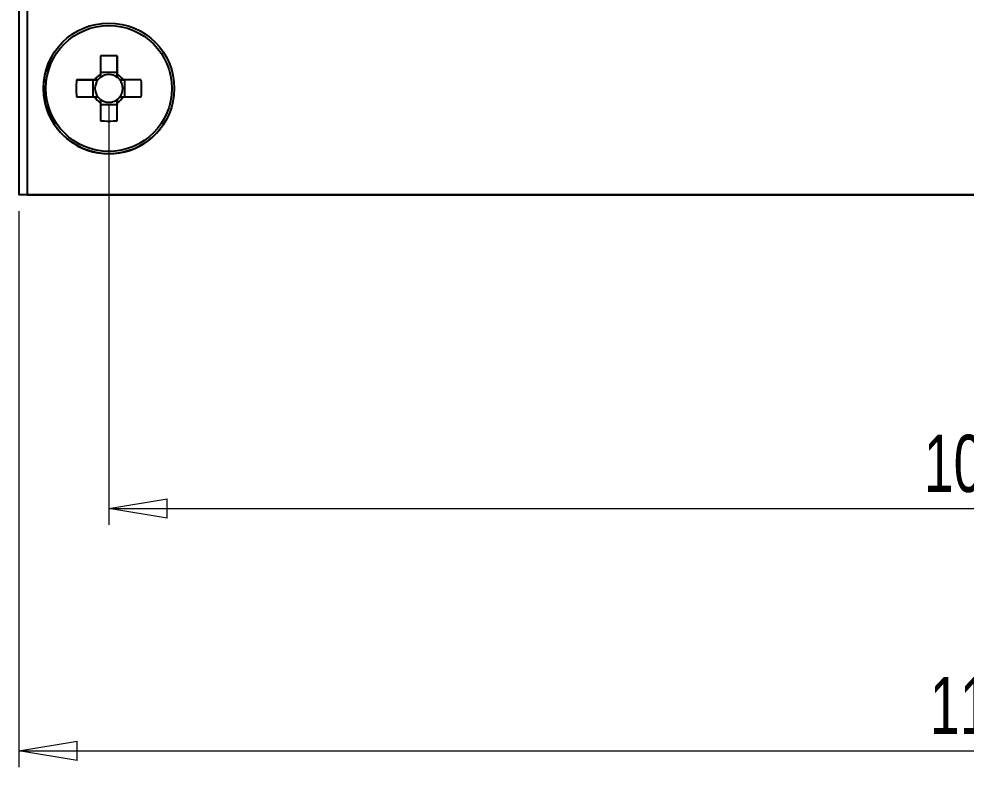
# Model space of a CAD drawing. Header units: millimetres. Extents: x 0 to 841, y 0 to 594.
# Drawn here: x 131.3 to 189.2, y 398.5 to 444.2 of the extents above; entities that cross this region are included whole.
import ezdxf

# ---------------------------------------------------------------- set-up
doc = ezdxf.new("R2010")
doc.units = ezdxf.units.MM
doc.styles.add('SLDTEXTSTYLE0', font='TXT', dxfattribs={"width": 0.7})
doc.dimstyles.new('SLDDIMSTYLE0', dxfattribs={"dimtxt": 3.5, "dimasz": 3.556, "dimexe": 0, "dimexo": 0.0625, "dimgap": 0.875, "dimtad": 1, "dimrnd": 1e-09, "dimzin": 12, "dimdsep": 46, "dimtxsty": 'SLDTEXTSTYLE0', "dimblk1": 'CLOSED', "dimblk2": 'CLOSED', "dimsah": 1, "dimcen": 0.09, "dimadec": 0, "dimazin": 3, "dimtfac": 1, "dimtofl": 0, "dimtmove": 0, "dimatfit": 3, "dimldrblk": 'CLOSED', "dimfxl": 0, "dimfrac": 2, "dimtolj": 1, "dimtzin": 12, "dimarcsym": 0})

# ---------------------------------------------------------------- blocks, each defined once
blk = doc.blocks.new('_Closed')
at = {"color": 0, "linetype": 'ByBlock', "lineweight": -2}
for p, q in [((-1, 0.166667), (0, 0)), ((-1, 0.166667), (-1, -0.166667)), ((0, 0), (-1, -0.166667)), ((0, 0), (-1, 0))]:
    blk.add_line(p, q, dxfattribs=at)
blk = doc.blocks.new('_D_1')
at = {"color": 7, "linetype": 'Continuous', "lineweight": 18}
for p, q in [((131.29, 432.461), (131.29, 398.454)), ((248.29, 432.461), (248.29, 398.454)), ((131.29, 399.454), (248.29, 399.454))]:
    blk.add_line(p, q, dxfattribs=at)
at = {"color": 7, "linetype": 'Continuous', "lineweight": 18, "xscale": 3.556, "yscale": 3.556}
for p, rotation in [((131.29, 399.454, 0.45), 179.9998605985442), ((248.29, 399.454, 0.45), 359.9998605985443)]:
    blk.add_blockref('_Closed', p, dxfattribs=dict(at, rotation=rotation))
at = {"color": 7, "linetype": 'Continuous', "lineweight": 18, "insert": (187.013, 403.966), "char_height": 3.5, "attachment_point": 1, "rotation": 359.99986, "style": 'SLDTEXTSTYLE0'}
blk.add_mtext('117', dxfattribs=at)
blk = doc.blocks.new('_D_5')
at = {"color": 7, "linetype": 'Continuous', "lineweight": 18}
for p, q in [((136.79, 438.961), (136.79, 413.266)), ((242.79, 438.961), (242.79, 413.266)), ((136.79, 414.266), (242.79, 414.266))]:
    blk.add_line(p, q, dxfattribs=at)
at = {"color": 7, "linetype": 'Continuous', "lineweight": 18, "xscale": 3.556, "yscale": 3.556}
for p, rotation in [((136.79, 414.266, 0.45), 179.9999999103962), ((242.79, 414.266, 0.45), 359.9999999103962)]:
    blk.add_blockref('_Closed', p, dxfattribs=dict(at, rotation=rotation))
at = {"color": 7, "linetype": 'Continuous', "lineweight": 18, "insert": (186.639, 418.777), "char_height": 3.5, "attachment_point": 1, "rotation": 360, "style": 'SLDTEXTSTYLE0'}
blk.add_mtext('106', dxfattribs=at)

msp = doc.modelspace()

# ---------------------------------------------------------------- linework, layer by layer
at = {"color": 7, "linetype": 'Continuous', "lineweight": 25}
for p, q in [((131.29, 497.961), (131.29, 433.461)), ((131.79, 497.461), (131.79, 433.461)), ((131.79, 497.461), (131.79, 433.461)), ((131.289, 445.459), (131.289, 433.459)), ((133.29, 441.897), (133.29, 441.897)), ((137.305, 441.945), (137.305, 440.944)), ((137.305, 440.944), (136.275, 440.944)), ((137.305, 440.944), (137.305, 440.638)), ((134.805, 440.476), (135.806, 440.476)), ((135.806, 440.476), (136.112, 440.476)), ((135.806, 440.476), (135.806, 439.446)), ((137.467, 440.476), (137.773, 440.476)), ((138.774, 440.476), (137.773, 440.476)), ((137.773, 439.446), (137.773, 440.476)), ((137.305, 439.283), (137.305, 438.977)), ((136.275, 438.977), (137.305, 438.977)), ((137.305, 437.976), (137.305, 438.977)), ((140.289, 438.024), (140.289, 438.024)), ((131.29, 433.461), (131.289, 433.459)), ((131.789, 433.459), (131.289, 433.459)), ((131.79, 433.461), (131.29, 433.461)), ((131.79, 433.461), (131.789, 433.459)), ((131.79, 433.46), (131.789, 433.459)), ((131.789, 433.459), (131.789, 433.459)), ((131.789, 433.459), (131.789, 433.459)), ((131.789, 433.459), (131.789, 433.459)), ((247.789, 433.459), (131.789, 433.459)), ((131.789, 433.459), (131.789, 433.459)), ((131.79, 433.46), (131.79, 433.461)), ((131.79, 433.461), (247.79, 433.461)), ((131.79, 433.46), (131.79, 433.461)), ((131.79, 433.46), (136.795, 433.46)), ((131.79, 433.46), (247.79, 433.46))]:
    msp.add_line(p, q, dxfattribs=at)
at = {"color": 7, "linetype": 'Continuous', "lineweight": 25, "flags": 128}
for points in [[(136.275, 441.945), (136.275, 441.808), (136.275, 441.67), (136.275, 441.532), (136.275, 441.392), (136.275, 441.252), (136.275, 441.111), (136.275, 440.97), (136.275, 440.828)], [(137.305, 440.828), (137.305, 440.97), (137.305, 441.111), (137.305, 441.252), (137.305, 441.392), (137.305, 441.532), (137.305, 441.67), (137.305, 441.808), (137.305, 441.945)], [(135.922, 440.476), (135.78, 440.476), (135.639, 440.476), (135.498, 440.476), (135.358, 440.476), (135.218, 440.476), (135.08, 440.476), (134.942, 440.476), (134.805, 440.476)], [(138.774, 440.476), (138.637, 440.476), (138.499, 440.476), (138.361, 440.476), (138.221, 440.476), (138.081, 440.476), (137.941, 440.476), (137.799, 440.476), (137.657, 440.476)], [(134.805, 439.446), (134.942, 439.446), (135.08, 439.446), (135.218, 439.446), (135.358, 439.446), (135.498, 439.446), (135.639, 439.446), (135.78, 439.446), (135.922, 439.446)], [(137.657, 439.446), (137.799, 439.446), (137.941, 439.446), (138.081, 439.446), (138.221, 439.446), (138.361, 439.446), (138.499, 439.446), (138.637, 439.446), (138.774, 439.446)], [(136.275, 439.093), (136.275, 438.951), (136.275, 438.81), (136.275, 438.669), (136.275, 438.529), (136.275, 438.389), (136.275, 438.251), (136.275, 438.113), (136.275, 437.976)], [(137.305, 437.976), (137.305, 438.113), (137.305, 438.251), (137.305, 438.389), (137.305, 438.529), (137.305, 438.669), (137.305, 438.81), (137.305, 438.951), (137.305, 439.093)], [(141.789, 433.459), (142.378, 433.459), (142.916, 433.459), (143.353, 433.459), (143.651, 433.459), (143.783, 433.459), (143.739, 433.459), (143.521, 433.459), (143.149, 433.459), (142.657, 433.459), (142.087, 433.459), (141.491, 433.459), (140.921, 433.459), (140.429, 433.459), (140.057, 433.459), (139.839, 433.459), (139.794, 433.459), (139.927, 433.459), (140.225, 433.459), (140.662, 433.459), (141.199, 433.459), (141.789, 433.459)], [(141.79, 433.46), (141.2, 433.46), (140.663, 433.46), (140.226, 433.46), (139.928, 433.46), (139.795, 433.46), (139.84, 433.46), (140.057, 433.46), (140.429, 433.46), (140.922, 433.46), (141.491, 433.46), (142.088, 433.46), (142.657, 433.46), (143.15, 433.46), (143.522, 433.46), (143.739, 433.46), (143.784, 433.46), (143.651, 433.46), (143.353, 433.46), (142.916, 433.46), (142.379, 433.46), (141.79, 433.46)], [(147.289, 433.46), (147.38, 433.46), (147.64, 433.46), (148.039, 433.46), (148.529, 433.46), (149.05, 433.46), (149.539, 433.46), (149.939, 433.46), (150.199, 433.46), (150.289, 433.46), (150.199, 433.46), (149.939, 433.46), (149.539, 433.46), (149.05, 433.46), (148.529, 433.46), (148.039, 433.46), (147.64, 433.46), (147.38, 433.46), (147.289, 433.46)], [(147.289, 433.46), (147.38, 433.46), (147.64, 433.46), (148.039, 433.46), (148.529, 433.46), (149.05, 433.46), (149.539, 433.46), (149.939, 433.46), (150.199, 433.46), (150.289, 433.46), (150.199, 433.46), (149.939, 433.46), (149.539, 433.46), (149.05, 433.46), (148.529, 433.46), (148.039, 433.46), (147.64, 433.46), (147.38, 433.46), (147.289, 433.46)], [(150.289, 433.459), (150.198, 433.459), (149.938, 433.459), (149.539, 433.459), (149.049, 433.459), (148.528, 433.459), (148.039, 433.459), (147.64, 433.459), (147.379, 433.459), (147.289, 433.459), (147.379, 433.459), (147.64, 433.459), (148.039, 433.459), (148.528, 433.459), (149.049, 433.459), (149.539, 433.459), (149.938, 433.459), (150.198, 433.459), (150.289, 433.459)], [(147.289, 433.459), (147.379, 433.459), (147.64, 433.459), (148.039, 433.459), (148.528, 433.459), (149.049, 433.459), (149.539, 433.459), (149.938, 433.459), (150.198, 433.459), (150.289, 433.459), (150.198, 433.459), (149.938, 433.459), (149.539, 433.459), (149.049, 433.459), (148.528, 433.459), (148.039, 433.459), (147.64, 433.459), (147.379, 433.459), (147.289, 433.459)]]:
    msp.add_lwpolyline(points, dxfattribs=at)
at = {"color": 7, "linetype": 'Continuous', "lineweight": 25}
for radius in [4, 3.853]:
    msp.add_circle((136.79, 439.961), radius, dxfattribs=at)
for centre, radius, start, end in [((136.79, 439.961), 4, 151.03897, 180.00049), ((136.79, 427.572), 14.383, 87.94796, 92.05204), ((149.175, 439.961), 14.379, 177.94778, 182.05284), ((136.79, 439.961), 1.009, 120.68728, 149.31342), ((136.79, 439.961), 0.851, 142.75924, 217.24145), ((136.79, 439.961), 0.851, 127.24145, 142.75924), ((136.79, 439.961), 0.851, 52.75924, 127.24145), ((136.79, 439.961), 1.009, 30.68728, 59.31342), ((136.79, 439.961), 0.851, 37.24145, 52.75924), ((136.79, 439.961), 0.851, 322.75924, 37.24145), ((124.402, 439.96), 14.382, 357.94827, 2.05256), ((136.79, 439.961), 4, 180.00049, 331.03897), ((136.79, 439.961), 1.009, 210.68728, 239.31342), ((136.79, 439.961), 0.851, 217.24145, 232.75924), ((136.79, 439.961), 0.851, 232.75924, 307.24145), ((136.79, 439.961), 1.009, 300.68728, 329.31342), ((136.79, 439.961), 0.851, 307.24145, 322.75924), ((136.789, 452.353), 14.386, 267.94934, 272.05232)]:
    msp.add_arc(centre, radius, start, end, dxfattribs=at)
for points, knots in [([(136.112, 440.476), (136.108, 440.476), (136.049, 440.476), (135.986, 440.476), (135.929, 440.476), (135.922, 440.476)], [0, 0, 0, 0, 0.069981, 0.886623, 1, 1, 1, 1]), ([(136.275, 440.828), (136.275, 440.821), (136.275, 440.764), (136.275, 440.701), (136.275, 440.643), (136.275, 440.638)], [0, 0, 0, 0, 0.113378, 0.930019, 1, 1, 1, 1]), ([(137.305, 440.638), (137.305, 440.643), (137.305, 440.701), (137.305, 440.764), (137.305, 440.821), (137.305, 440.828)], [0, 0, 0, 0, 0.069983, 0.886624, 1, 1, 1, 1]), ([(137.657, 440.476), (137.65, 440.476), (137.593, 440.476), (137.53, 440.476), (137.472, 440.476), (137.467, 440.476)], [0, 0, 0, 0, 0.113377, 0.930019, 1, 1, 1, 1]), ([(135.922, 439.446), (135.929, 439.446), (135.986, 439.446), (136.049, 439.446), (136.108, 439.446), (136.112, 439.446)], [0, 0, 0, 0, 0.113377, 0.930019, 1, 1, 1, 1]), ([(136.275, 439.283), (136.275, 439.278), (136.275, 439.22), (136.275, 439.157), (136.275, 439.1), (136.275, 439.093)], [0, 0, 0, 0, 0.069981, 0.886622, 1, 1, 1, 1]), ([(137.305, 439.093), (137.305, 439.1), (137.305, 439.157), (137.305, 439.22), (137.305, 439.278), (137.305, 439.283)], [0, 0, 0, 0, 0.113377, 0.930018, 1, 1, 1, 1]), ([(137.467, 439.446), (137.472, 439.446), (137.53, 439.446), (137.593, 439.446), (137.65, 439.446), (137.657, 439.446)], [0, 0, 0, 0, 0.069981, 0.886622, 1, 1, 1, 1])]:
    msp.add_open_spline(points, degree=3, knots=knots, dxfattribs=at)

# ---------------------------------------------------------------- dimensions: what is measured, and where the dimension line sits
at = {"color": 7, "linetype": 'Continuous', "lineweight": 18}
for base, p1, p2, angle, picture, middle in [((242.79, 414.266), (136.79, 439.961), (242.79, 439.961), 360, '_D_5', (189.626, 414.266)), ((248.29, 399.454), (131.29, 433.461), (248.29, 433.461), 359.99986, '_D_1', (189.626, 399.454))]:
    dim = msp.add_linear_dim(base=base, p1=p1, p2=p2, angle=angle, dimstyle='SLDDIMSTYLE0', dxfattribs=at)
    dim.commit()
    dim.dimension.update_dxf_attribs({"geometry": picture, "text_midpoint": middle, "dimtype": 160})

doc.saveas('drawing.dxf')
